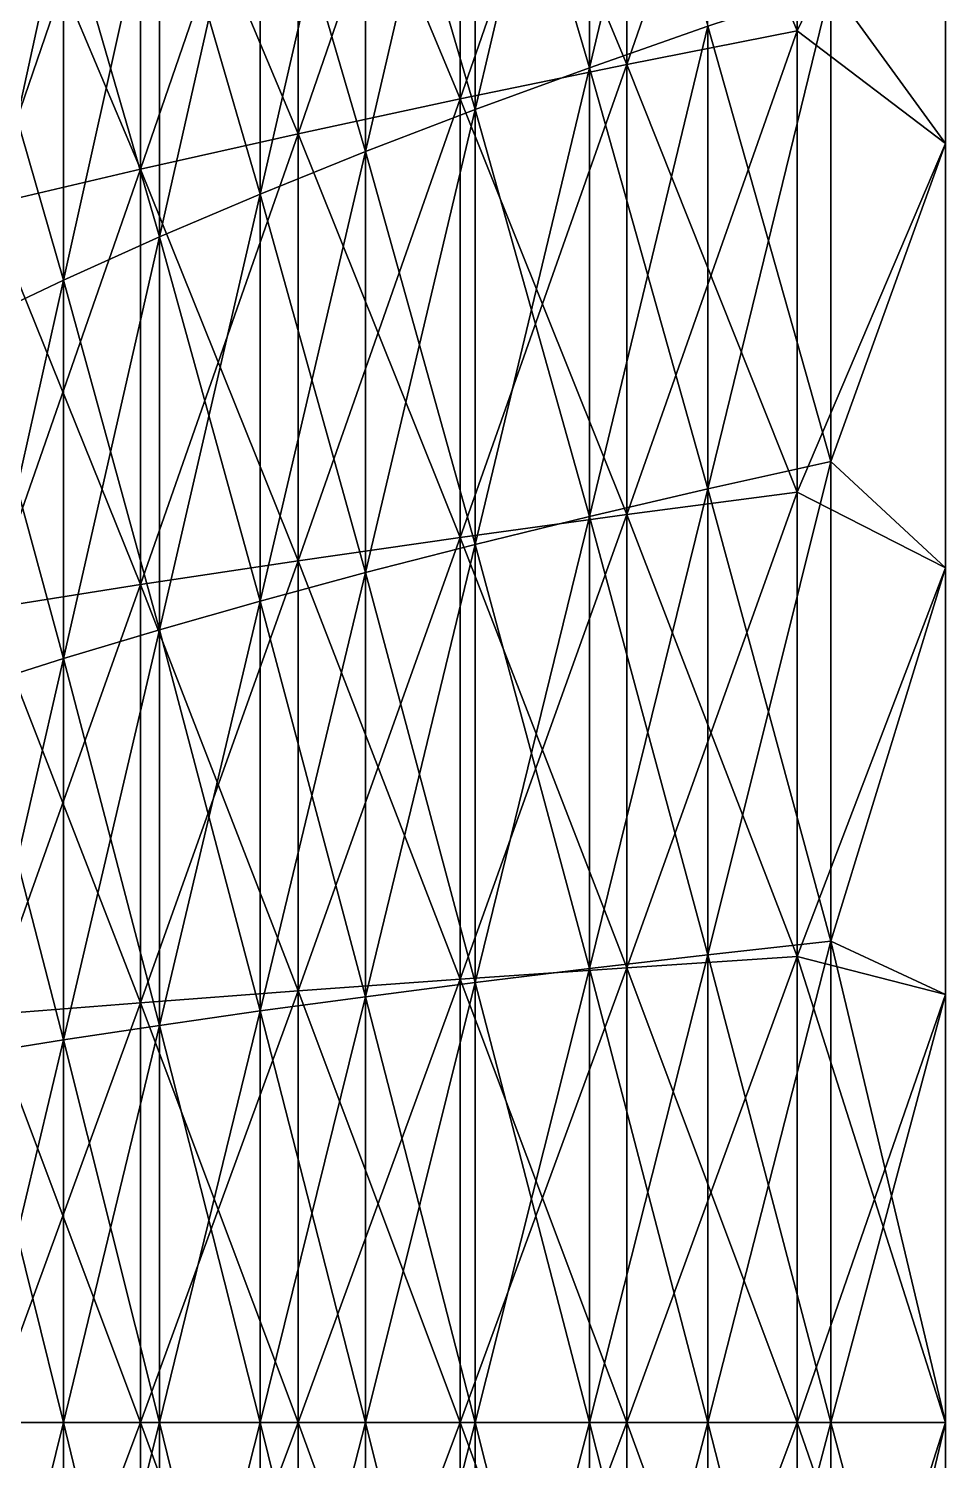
# Model space of a CAD drawing. Header units: inches. Extents: x 0 to 100, y -254 to 254.
# Drawn here: x 71.56 to 100, y -1.18 to 43.23 of the extents above; entities that cross this region are included whole.
import ezdxf

# ---------------------------------------------------------------- set-up
doc = ezdxf.new("R2010")
doc.units = ezdxf.units.IN
doc.header["$LTSCALE"] = 125.488919
doc.header["$MEASUREMENT"] = 0
for name, color, linetype in [('1', 7, 'CONTINUOUS'), ('2', 7, 'CONTINUOUS'), ('3', 7, 'CONTINUOUS'), ('4', 7, 'CONTINUOUS')]:
    doc.layers.add(name, color=color, linetype=linetype)

msp = doc.modelspace()

# ---------------------------------------------------------------- linework, layer by layer
at = {"layer": '1', "linetype": 'CONTINUOUS'}
for points in [[(95.406, 43.156, -244.749), (90.112, 55.928, -235.979), (95.406, 57.314, -241.826), (95.406, 43.156, -244.749)], [(100, 52.712, -247.993), (95.406, 43.156, -244.749), (95.406, 57.314, -241.826), (100, 52.712, -247.993)], [(90.112, 42.113, -238.832), (84.949, 54.517, -230.023), (90.112, 55.928, -235.979), (90.112, 42.113, -238.832)], [(90.112, 42.113, -238.832), (90.112, 55.928, -235.979), (95.406, 43.156, -244.749), (90.112, 42.113, -238.832)], [(84.949, 41.05, -232.804), (79.919, 53.08, -223.961), (84.949, 54.517, -230.023), (84.949, 41.05, -232.804)], [(84.949, 41.05, -232.804), (84.949, 54.517, -230.023), (90.112, 42.113, -238.832), (84.949, 41.05, -232.804)], [(79.919, 39.968, -226.668), (75.024, 51.618, -217.794), (79.919, 53.08, -223.961), (79.919, 39.968, -226.668)], [(79.919, 39.968, -226.668), (79.919, 53.08, -223.961), (84.949, 41.05, -232.804), (79.919, 39.968, -226.668)], [(100, 52.712, -247.993), (100, 39.661, -250.412), (95.406, 43.156, -244.749), (100, 52.712, -247.993)], [(75.024, 38.867, -220.426), (70.267, 50.132, -211.525), (75.024, 51.618, -217.794), (75.024, 38.867, -220.426)], [(75.024, 38.867, -220.426), (75.024, 51.618, -217.794), (79.919, 39.968, -226.668), (75.024, 38.867, -220.426)], [(70.267, 37.749, -214.082), (70.267, 50.132, -211.525), (75.024, 38.867, -220.426), (70.267, 37.749, -214.082)], [(95.406, 28.852, -246.844), (90.112, 42.113, -238.832), (95.406, 43.156, -244.749), (95.406, 28.852, -246.844)], [(100, 39.661, -250.412), (95.406, 28.852, -246.844), (95.406, 43.156, -244.749), (100, 39.661, -250.412)], [(90.112, 28.154, -240.877), (84.949, 41.05, -232.804), (90.112, 42.113, -238.832), (90.112, 28.154, -240.877)], [(90.112, 28.154, -240.877), (90.112, 42.113, -238.832), (95.406, 28.852, -246.844), (90.112, 28.154, -240.877)], [(84.949, 27.444, -234.797), (79.919, 39.968, -226.668), (84.949, 41.05, -232.804), (84.949, 27.444, -234.797)], [(84.949, 27.444, -234.797), (84.949, 41.05, -232.804), (90.112, 28.154, -240.877), (84.949, 27.444, -234.797)], [(79.919, 26.72, -228.608), (75.024, 38.867, -220.426), (79.919, 39.968, -226.668), (79.919, 26.72, -228.608)], [(79.919, 26.72, -228.608), (79.919, 39.968, -226.668), (84.949, 27.444, -234.797), (79.919, 26.72, -228.608)], [(100, 39.661, -250.412), (100, 26.501, -252.144), (95.406, 28.852, -246.844), (100, 39.661, -250.412)], [(75.024, 25.985, -222.313), (70.267, 37.749, -214.082), (75.024, 38.867, -220.426), (75.024, 25.985, -222.313)], [(75.024, 25.985, -222.313), (75.024, 38.867, -220.426), (79.919, 26.72, -228.608), (75.024, 25.985, -222.313)], [(70.267, 25.237, -215.915), (70.267, 37.749, -214.082), (75.024, 25.985, -222.313), (70.267, 25.237, -215.915)], [(95.406, 14.45, -248.104), (90.112, 28.154, -240.877), (95.406, 28.852, -246.844), (95.406, 14.45, -248.104)], [(100, 26.501, -252.144), (95.406, 14.45, -248.104), (95.406, 28.852, -246.844), (100, 26.501, -252.144)], [(90.112, 14.101, -242.106), (84.949, 27.444, -234.797), (90.112, 28.154, -240.877), (90.112, 14.101, -242.106)], [(90.112, 14.101, -242.106), (90.112, 28.154, -240.877), (95.406, 14.45, -248.104), (90.112, 14.101, -242.106)], [(84.949, 13.745, -235.996), (79.919, 26.72, -228.608), (84.949, 27.444, -234.797), (84.949, 13.745, -235.996)], [(84.949, 13.745, -235.996), (84.949, 27.444, -234.797), (90.112, 14.101, -242.106), (84.949, 13.745, -235.996)], [(79.919, 13.383, -229.775), (75.024, 25.985, -222.313), (79.919, 26.72, -228.608), (79.919, 13.383, -229.775)], [(79.919, 13.383, -229.775), (79.919, 26.72, -228.608), (84.949, 13.745, -235.996), (79.919, 13.383, -229.775)], [(100, 26.501, -252.144), (100, 13.269, -253.186), (95.406, 14.45, -248.104), (100, 26.501, -252.144)], [(75.024, 13.014, -223.448), (70.267, 25.237, -215.915), (75.024, 25.985, -222.313), (75.024, 13.014, -223.448)], [(75.024, 13.014, -223.448), (75.024, 25.985, -222.313), (79.919, 13.383, -229.775), (75.024, 13.014, -223.448)], [(70.267, 12.64, -217.017), (70.267, 25.237, -215.915), (75.024, 13.014, -223.448), (70.267, 12.64, -217.017)], [(95.406, 0, -248.525), (90.112, 14.101, -242.106), (95.406, 14.45, -248.104), (95.406, 0, -248.525)], [(100, 13.269, -253.186), (100, 0, -253.533), (95.406, 14.45, -248.104), (100, 13.269, -253.186)], [(100, 0, -253.533), (95.406, 0, -248.525), (95.406, 14.45, -248.104), (100, 0, -253.533)], [(90.112, 0, -242.516), (84.949, 13.745, -235.996), (90.112, 14.101, -242.106), (90.112, 0, -242.516)], [(90.112, 0, -242.516), (90.112, 14.101, -242.106), (95.406, 0, -248.525), (90.112, 0, -242.516)], [(79.919, 0, -230.165), (75.024, 13.014, -223.448), (79.919, 13.383, -229.775), (79.919, 0, -230.165)], [(84.949, 0, -236.396), (79.919, 13.383, -229.775), (84.949, 13.745, -235.996), (84.949, 0, -236.396)], [(79.919, 0, -230.165), (79.919, 13.383, -229.775), (84.949, 0, -236.396), (79.919, 0, -230.165)], [(84.949, 0, -236.396), (84.949, 13.745, -235.996), (90.112, 0, -242.516), (84.949, 0, -236.396)], [(75.024, 0, -223.827), (70.267, 12.64, -217.017), (75.024, 13.014, -223.448), (75.024, 0, -223.827)], [(75.024, 0, -223.827), (75.024, 13.014, -223.448), (79.919, 0, -230.165), (75.024, 0, -223.827)], [(70.267, 0, -217.385), (70.267, 12.64, -217.017), (75.024, 0, -223.827), (70.267, 0, -217.385)], [(70.267, -12.64, -217.017), (70.267, 0, -217.385), (75.024, -13.014, -223.448), (70.267, -12.64, -217.017)], [(75.024, -13.014, -223.448), (70.267, 0, -217.385), (75.024, 0, -223.827), (75.024, -13.014, -223.448)], [(75.024, -13.014, -223.448), (75.024, 0, -223.827), (79.919, -13.383, -229.775), (75.024, -13.014, -223.448)], [(79.919, -13.383, -229.775), (75.024, 0, -223.827), (79.919, 0, -230.165), (79.919, -13.383, -229.775)], [(79.919, -13.383, -229.775), (79.919, 0, -230.165), (84.949, -13.745, -235.996), (79.919, -13.383, -229.775)], [(84.949, -13.745, -235.996), (79.919, 0, -230.165), (84.949, 0, -236.396), (84.949, -13.745, -235.996)], [(84.949, -13.745, -235.996), (84.949, 0, -236.396), (90.112, -14.101, -242.106), (84.949, -13.745, -235.996)], [(90.112, -14.101, -242.106), (84.949, 0, -236.396), (90.112, 0, -242.516), (90.112, -14.101, -242.106)], [(90.112, -14.101, -242.106), (90.112, 0, -242.516), (95.406, -14.45, -248.104), (90.112, -14.101, -242.106)], [(95.406, -14.45, -248.104), (90.112, 0, -242.516), (95.406, 0, -248.525), (95.406, -14.45, -248.104)], [(100, 0, -253.533), (100, -13.269, -253.186), (95.406, 0, -248.525), (100, 0, -253.533)], [(100, -13.269, -253.186), (95.406, -14.45, -248.104), (95.406, 0, -248.525), (100, -13.269, -253.186)]]:
    msp.add_3dface(points, dxfattribs=at)
at = {"layer": '2', "linetype": 'CONTINUOUS'}
for points in [[(92.633, 43.3, -236.278), (92.633, 57.487, -233.233), (88.954, 42.017, -229.282), (92.633, 43.3, -236.278)], [(88.954, 42.017, -229.282), (92.633, 57.487, -233.233), (88.954, 55.785, -226.327), (88.954, 42.017, -229.282)], [(88.954, 42.017, -229.282), (88.954, 55.785, -226.327), (85.412, 40.723, -222.218), (88.954, 42.017, -229.282)], [(85.412, 40.723, -222.218), (88.954, 55.785, -226.327), (85.412, 54.066, -219.353), (85.412, 40.723, -222.218)], [(85.412, 40.723, -222.218), (85.412, 54.066, -219.353), (82.008, 39.416, -215.088), (85.412, 40.723, -222.218)], [(82.008, 39.416, -215.088), (85.412, 54.066, -219.353), (82.008, 52.331, -212.316), (82.008, 39.416, -215.088)], [(100, 52.712, -247.993), (96.448, 44.569, -243.204), (100, 39.661, -250.412), (100, 52.712, -247.993)], [(82.008, 39.416, -215.088), (82.008, 52.331, -212.316), (78.744, 38.098, -207.895), (82.008, 39.416, -215.088)], [(78.744, 38.098, -207.895), (82.008, 52.331, -212.316), (78.744, 50.581, -205.216), (78.744, 38.098, -207.895)], [(78.744, 38.098, -207.895), (78.744, 50.581, -205.216), (75.621, 36.769, -200.642), (78.744, 38.098, -207.895)], [(75.621, 36.769, -200.642), (78.744, 50.581, -205.216), (75.621, 48.816, -198.056), (75.621, 36.769, -200.642)], [(75.621, 36.769, -200.642), (75.621, 48.816, -198.056), (72.64, 35.429, -193.332), (75.621, 36.769, -200.642)], [(72.64, 35.429, -193.332), (75.621, 48.816, -198.056), (72.64, 47.038, -190.84), (72.64, 35.429, -193.332)], [(72.64, 35.429, -193.332), (72.64, 47.038, -190.84), (69.802, 34.08, -185.966), (72.64, 35.429, -193.332)], [(69.802, 34.08, -185.966), (72.64, 47.038, -190.84), (69.802, 45.246, -183.569), (69.802, 34.08, -185.966)], [(96.448, 29.803, -245.451), (96.448, 44.569, -243.204), (92.633, 28.954, -238.461), (96.448, 29.803, -245.451)], [(92.633, 28.954, -238.461), (96.448, 44.569, -243.204), (92.633, 43.3, -236.278), (92.633, 28.954, -238.461)], [(96.448, 44.569, -243.204), (96.448, 29.803, -245.451), (100, 39.661, -250.412), (96.448, 44.569, -243.204)], [(92.633, 28.954, -238.461), (92.633, 43.3, -236.278), (88.954, 28.097, -231.401), (92.633, 28.954, -238.461)], [(88.954, 28.097, -231.401), (92.633, 43.3, -236.278), (88.954, 42.017, -229.282), (88.954, 28.097, -231.401)], [(88.954, 28.097, -231.401), (88.954, 42.017, -229.282), (85.412, 27.231, -224.271), (88.954, 28.097, -231.401)], [(85.412, 27.231, -224.271), (88.954, 42.017, -229.282), (85.412, 40.723, -222.218), (85.412, 27.231, -224.271)], [(85.412, 27.231, -224.271), (85.412, 40.723, -222.218), (82.008, 26.358, -217.075), (85.412, 27.231, -224.271)], [(82.008, 26.358, -217.075), (85.412, 40.723, -222.218), (82.008, 39.416, -215.088), (82.008, 26.358, -217.075)], [(100, 39.661, -250.412), (96.448, 29.803, -245.451), (100, 26.501, -252.144), (100, 39.661, -250.412)], [(82.008, 26.358, -217.075), (82.008, 39.416, -215.088), (78.744, 25.476, -209.816), (82.008, 26.358, -217.075)], [(78.744, 25.476, -209.816), (82.008, 39.416, -215.088), (78.744, 38.098, -207.895), (78.744, 25.476, -209.816)], [(78.744, 25.476, -209.816), (78.744, 38.098, -207.895), (75.621, 24.587, -202.496), (78.744, 25.476, -209.816)], [(75.621, 24.587, -202.496), (78.744, 38.098, -207.895), (75.621, 36.769, -200.642), (75.621, 24.587, -202.496)], [(75.621, 24.587, -202.496), (75.621, 36.769, -200.642), (72.64, 23.692, -195.118), (75.621, 24.587, -202.496)], [(72.64, 23.692, -195.118), (75.621, 36.769, -200.642), (72.64, 35.429, -193.332), (72.64, 23.692, -195.118)], [(72.64, 23.692, -195.118), (72.64, 35.429, -193.332), (69.802, 22.789, -187.685), (72.64, 23.692, -195.118)], [(69.802, 22.789, -187.685), (72.64, 35.429, -193.332), (69.802, 34.08, -185.966), (69.802, 22.789, -187.685)], [(96.448, 14.929, -246.803), (96.448, 29.803, -245.451), (92.633, 14.504, -239.775), (96.448, 14.929, -246.803)], [(92.633, 14.504, -239.775), (96.448, 29.803, -245.451), (92.633, 28.954, -238.461), (92.633, 14.504, -239.775)], [(96.448, 29.803, -245.451), (96.448, 14.929, -246.803), (100, 26.501, -252.144), (96.448, 29.803, -245.451)], [(92.633, 14.504, -239.775), (92.633, 28.954, -238.461), (88.954, 14.074, -232.675), (92.633, 14.504, -239.775)], [(88.954, 14.074, -232.675), (92.633, 28.954, -238.461), (88.954, 28.097, -231.401), (88.954, 14.074, -232.675)], [(88.954, 14.074, -232.675), (88.954, 28.097, -231.401), (85.412, 13.641, -225.506), (88.954, 14.074, -232.675)], [(85.412, 13.641, -225.506), (88.954, 28.097, -231.401), (85.412, 27.231, -224.271), (85.412, 13.641, -225.506)], [(85.412, 13.641, -225.506), (85.412, 27.231, -224.271), (82.008, 13.203, -218.271), (85.412, 13.641, -225.506)], [(82.008, 13.203, -218.271), (85.412, 27.231, -224.271), (82.008, 26.358, -217.075), (82.008, 13.203, -218.271)], [(82.008, 13.203, -218.271), (82.008, 26.358, -217.075), (78.744, 12.761, -210.972), (82.008, 13.203, -218.271)], [(78.744, 12.761, -210.972), (82.008, 26.358, -217.075), (78.744, 25.476, -209.816), (78.744, 12.761, -210.972)], [(100, 26.501, -252.144), (96.448, 14.929, -246.803), (100, 13.269, -253.186), (100, 26.501, -252.144)], [(78.744, 12.761, -210.972), (78.744, 25.476, -209.816), (75.621, 12.316, -203.611), (78.744, 12.761, -210.972)], [(75.621, 12.316, -203.611), (78.744, 25.476, -209.816), (75.621, 24.587, -202.496), (75.621, 12.316, -203.611)], [(75.621, 12.316, -203.611), (75.621, 24.587, -202.496), (72.64, 11.867, -196.193), (75.621, 12.316, -203.611)], [(72.64, 11.867, -196.193), (75.621, 24.587, -202.496), (72.64, 23.692, -195.118), (72.64, 11.867, -196.193)], [(72.64, 11.867, -196.193), (72.64, 23.692, -195.118), (69.802, 11.415, -188.718), (72.64, 11.867, -196.193)], [(69.802, 11.415, -188.718), (72.64, 23.692, -195.118), (69.802, 22.789, -187.685), (69.802, 11.415, -188.718)], [(96.448, 0, -247.254), (96.448, 14.929, -246.803), (92.633, 0, -240.213), (96.448, 0, -247.254)], [(92.633, 0, -240.213), (96.448, 14.929, -246.803), (92.633, 14.504, -239.775), (92.633, 0, -240.213)], [(96.448, 14.929, -246.803), (96.448, 0, -247.254), (100, 13.269, -253.186), (96.448, 14.929, -246.803)], [(92.633, 0, -240.213), (92.633, 14.504, -239.775), (88.954, 0, -233.1), (92.633, 0, -240.213)], [(88.954, 0, -233.1), (92.633, 14.504, -239.775), (88.954, 14.074, -232.675), (88.954, 0, -233.1)], [(88.954, 0, -233.1), (88.954, 14.074, -232.675), (85.412, 0, -225.918), (88.954, 0, -233.1)], [(85.412, 0, -225.918), (88.954, 14.074, -232.675), (85.412, 13.641, -225.506), (85.412, 0, -225.918)], [(85.412, 0, -225.918), (85.412, 13.641, -225.506), (82.008, 0, -218.67), (85.412, 0, -225.918)], [(82.008, 0, -218.67), (85.412, 13.641, -225.506), (82.008, 13.203, -218.271), (82.008, 0, -218.67)], [(82.008, 0, -218.67), (82.008, 13.203, -218.271), (78.744, 0, -211.357), (82.008, 0, -218.67)], [(78.744, 0, -211.357), (82.008, 13.203, -218.271), (78.744, 12.761, -210.972), (78.744, 0, -211.357)], [(100, 13.269, -253.186), (96.448, 0, -247.254), (100, 0, -253.533), (100, 13.269, -253.186)], [(78.744, 0, -211.357), (78.744, 12.761, -210.972), (75.621, 0, -203.983), (78.744, 0, -211.357)], [(75.621, 0, -203.983), (78.744, 12.761, -210.972), (75.621, 12.316, -203.611), (75.621, 0, -203.983)], [(75.621, 0, -203.983), (75.621, 12.316, -203.611), (72.64, 0, -196.551), (75.621, 0, -203.983)], [(72.64, 0, -196.551), (75.621, 12.316, -203.611), (72.64, 11.867, -196.193), (72.64, 0, -196.551)], [(72.64, 0, -196.551), (72.64, 11.867, -196.193), (69.802, 0, -189.063), (72.64, 0, -196.551)], [(69.802, 0, -189.063), (72.64, 11.867, -196.193), (69.802, 11.415, -188.718), (69.802, 0, -189.063)], [(72.64, -11.867, -196.193), (72.64, 0, -196.551), (69.802, -11.415, -188.718), (72.64, -11.867, -196.193)], [(69.802, -11.415, -188.718), (72.64, 0, -196.551), (69.802, 0, -189.063), (69.802, -11.415, -188.718)], [(75.621, -12.316, -203.611), (75.621, 0, -203.983), (72.64, -11.867, -196.193), (75.621, -12.316, -203.611)], [(72.64, -11.867, -196.193), (75.621, 0, -203.983), (72.64, 0, -196.551), (72.64, -11.867, -196.193)], [(78.744, -12.761, -210.972), (78.744, 0, -211.357), (75.621, -12.316, -203.611), (78.744, -12.761, -210.972)], [(75.621, -12.316, -203.611), (78.744, 0, -211.357), (75.621, 0, -203.983), (75.621, -12.316, -203.611)], [(82.008, -13.203, -218.271), (82.008, 0, -218.67), (78.744, -12.761, -210.972), (82.008, -13.203, -218.271)], [(78.744, -12.761, -210.972), (82.008, 0, -218.67), (78.744, 0, -211.357), (78.744, -12.761, -210.972)], [(85.412, -13.641, -225.506), (85.412, 0, -225.918), (82.008, -13.203, -218.271), (85.412, -13.641, -225.506)], [(82.008, -13.203, -218.271), (85.412, 0, -225.918), (82.008, 0, -218.67), (82.008, -13.203, -218.271)], [(88.954, -14.074, -232.675), (88.954, 0, -233.1), (85.412, -13.641, -225.506), (88.954, -14.074, -232.675)], [(85.412, -13.641, -225.506), (88.954, 0, -233.1), (85.412, 0, -225.918), (85.412, -13.641, -225.506)], [(92.633, -14.504, -239.775), (92.633, 0, -240.213), (88.954, -14.074, -232.675), (92.633, -14.504, -239.775)], [(88.954, -14.074, -232.675), (92.633, 0, -240.213), (88.954, 0, -233.1), (88.954, -14.074, -232.675)], [(96.448, -14.929, -246.803), (96.448, 0, -247.254), (92.633, -14.504, -239.775), (96.448, -14.929, -246.803)], [(92.633, -14.504, -239.775), (96.448, 0, -247.254), (92.633, 0, -240.213), (92.633, -14.504, -239.775)], [(96.448, 0, -247.254), (96.448, -14.929, -246.803), (100, 0, -253.533), (96.448, 0, -247.254)], [(100, 0, -253.533), (96.448, -14.929, -246.803), (100, -13.269, -253.186), (100, 0, -253.533)]]:
    msp.add_3dface(points, dxfattribs=at)
at = {"layer": '3', "linetype": 'CONTINUOUS'}
for points in [[(90.112, 55.928, 235.979), (90.112, 42.113, 238.832), (95.406, 57.314, 241.826), (90.112, 55.928, 235.979)], [(95.406, 57.314, 241.826), (90.112, 42.113, 238.832), (95.406, 43.156, 244.749), (95.406, 57.314, 241.826)], [(100, 52.712, 247.993), (95.406, 57.314, 241.826), (95.406, 43.156, 244.749), (100, 52.712, 247.993)], [(84.949, 54.517, 230.023), (84.949, 41.05, 232.804), (90.112, 55.928, 235.979), (84.949, 54.517, 230.023)], [(90.112, 55.928, 235.979), (84.949, 41.05, 232.804), (90.112, 42.113, 238.832), (90.112, 55.928, 235.979)], [(79.919, 53.08, 223.961), (79.919, 39.968, 226.668), (84.949, 54.517, 230.023), (79.919, 53.08, 223.961)], [(84.949, 54.517, 230.023), (79.919, 39.968, 226.668), (84.949, 41.05, 232.804), (84.949, 54.517, 230.023)], [(75.024, 51.618, 217.794), (75.024, 38.867, 220.426), (79.919, 53.08, 223.961), (75.024, 51.618, 217.794)], [(79.919, 53.08, 223.961), (75.024, 38.867, 220.426), (79.919, 39.968, 226.668), (79.919, 53.08, 223.961)], [(100, 39.661, 250.412), (100, 52.712, 247.993), (95.406, 43.156, 244.749), (100, 39.661, 250.412)], [(70.267, 50.132, 211.525), (70.267, 37.749, 214.082), (75.024, 51.618, 217.794), (70.267, 50.132, 211.525)], [(75.024, 51.618, 217.794), (70.267, 37.749, 214.082), (75.024, 38.867, 220.426), (75.024, 51.618, 217.794)], [(90.112, 42.113, 238.832), (90.112, 28.154, 240.877), (95.406, 43.156, 244.749), (90.112, 42.113, 238.832)], [(95.406, 43.156, 244.749), (90.112, 28.154, 240.877), (95.406, 28.852, 246.844), (95.406, 43.156, 244.749)], [(100, 39.661, 250.412), (95.406, 43.156, 244.749), (95.406, 28.852, 246.844), (100, 39.661, 250.412)], [(84.949, 41.05, 232.804), (84.949, 27.444, 234.797), (90.112, 42.113, 238.832), (84.949, 41.05, 232.804)], [(90.112, 42.113, 238.832), (84.949, 27.444, 234.797), (90.112, 28.154, 240.877), (90.112, 42.113, 238.832)], [(79.919, 39.968, 226.668), (79.919, 26.72, 228.608), (84.949, 41.05, 232.804), (79.919, 39.968, 226.668)], [(84.949, 41.05, 232.804), (79.919, 26.72, 228.608), (84.949, 27.444, 234.797), (84.949, 41.05, 232.804)], [(75.024, 38.867, 220.426), (75.024, 25.985, 222.313), (79.919, 39.968, 226.668), (75.024, 38.867, 220.426)], [(79.919, 39.968, 226.668), (75.024, 25.985, 222.313), (79.919, 26.72, 228.608), (79.919, 39.968, 226.668)], [(100, 26.501, 252.144), (100, 39.661, 250.412), (95.406, 28.852, 246.844), (100, 26.501, 252.144)], [(70.267, 37.749, 214.082), (70.267, 25.237, 215.915), (75.024, 38.867, 220.426), (70.267, 37.749, 214.082)], [(75.024, 38.867, 220.426), (70.267, 25.237, 215.915), (75.024, 25.985, 222.313), (75.024, 38.867, 220.426)], [(90.112, 28.154, 240.877), (90.112, 14.101, 242.106), (95.406, 28.852, 246.844), (90.112, 28.154, 240.877)], [(95.406, 28.852, 246.844), (90.112, 14.101, 242.106), (95.406, 14.45, 248.104), (95.406, 28.852, 246.844)], [(100, 26.501, 252.144), (95.406, 28.852, 246.844), (95.406, 14.45, 248.104), (100, 26.501, 252.144)], [(84.949, 27.444, 234.797), (84.949, 13.745, 235.996), (90.112, 28.154, 240.877), (84.949, 27.444, 234.797)], [(90.112, 28.154, 240.877), (84.949, 13.745, 235.996), (90.112, 14.101, 242.106), (90.112, 28.154, 240.877)], [(79.919, 26.72, 228.608), (79.919, 13.383, 229.775), (84.949, 27.444, 234.797), (79.919, 26.72, 228.608)], [(84.949, 27.444, 234.797), (79.919, 13.383, 229.775), (84.949, 13.745, 235.996), (84.949, 27.444, 234.797)], [(75.024, 25.985, 222.313), (75.024, 13.014, 223.448), (79.919, 26.72, 228.608), (75.024, 25.985, 222.313)], [(79.919, 26.72, 228.608), (75.024, 13.014, 223.448), (79.919, 13.383, 229.775), (79.919, 26.72, 228.608)], [(100, 13.269, 253.186), (100, 26.501, 252.144), (95.406, 14.45, 248.104), (100, 13.269, 253.186)], [(70.267, 25.237, 215.915), (70.267, 12.64, 217.017), (75.024, 25.985, 222.313), (70.267, 25.237, 215.915)], [(75.024, 25.985, 222.313), (70.267, 12.64, 217.017), (75.024, 13.014, 223.448), (75.024, 25.985, 222.313)], [(90.112, 14.101, 242.106), (90.112, 0, 242.516), (95.406, 14.45, 248.104), (90.112, 14.101, 242.106)], [(95.406, 14.45, 248.104), (90.112, 0, 242.516), (95.406, 0, 248.525), (95.406, 14.45, 248.104)], [(100, 13.269, 253.186), (95.406, 14.45, 248.104), (95.406, 0, 248.525), (100, 13.269, 253.186)], [(84.949, 13.745, 235.996), (84.949, 0, 236.396), (90.112, 14.101, 242.106), (84.949, 13.745, 235.996)], [(90.112, 14.101, 242.106), (84.949, 0, 236.396), (90.112, 0, 242.516), (90.112, 14.101, 242.106)], [(75.024, 13.014, 223.448), (75.024, 0, 223.827), (79.919, 13.383, 229.775), (75.024, 13.014, 223.448)], [(79.919, 13.383, 229.775), (75.024, 0, 223.827), (79.919, 0, 230.165), (79.919, 13.383, 229.775)], [(79.919, 13.383, 229.775), (79.919, 0, 230.165), (84.949, 13.745, 235.996), (79.919, 13.383, 229.775)], [(84.949, 13.745, 235.996), (79.919, 0, 230.165), (84.949, 0, 236.396), (84.949, 13.745, 235.996)], [(70.267, 12.64, 217.017), (70.267, 0, 217.385), (75.024, 13.014, 223.448), (70.267, 12.64, 217.017)], [(75.024, 13.014, 223.448), (70.267, 0, 217.385), (75.024, 0, 223.827), (75.024, 13.014, 223.448)], [(100, 0, 253.533), (100, 13.269, 253.186), (95.406, 0, 248.525), (100, 0, 253.533)], [(70.267, 0, 217.385), (70.267, -12.64, 217.017), (75.024, 0, 223.827), (70.267, 0, 217.385)], [(75.024, 0, 223.827), (70.267, -12.64, 217.017), (75.024, -13.014, 223.448), (75.024, 0, 223.827)], [(75.024, 0, 223.827), (75.024, -13.014, 223.448), (79.919, 0, 230.165), (75.024, 0, 223.827)], [(79.919, 0, 230.165), (75.024, -13.014, 223.448), (79.919, -13.383, 229.775), (79.919, 0, 230.165)], [(79.919, 0, 230.165), (79.919, -13.383, 229.775), (84.949, 0, 236.396), (79.919, 0, 230.165)], [(84.949, 0, 236.396), (79.919, -13.383, 229.775), (84.949, -13.745, 235.996), (84.949, 0, 236.396)], [(84.949, 0, 236.396), (84.949, -13.745, 235.996), (90.112, 0, 242.516), (84.949, 0, 236.396)], [(90.112, 0, 242.516), (84.949, -13.745, 235.996), (90.112, -14.101, 242.106), (90.112, 0, 242.516)], [(90.112, 0, 242.516), (90.112, -14.101, 242.106), (95.406, 0, 248.525), (90.112, 0, 242.516)], [(95.406, 0, 248.525), (90.112, -14.101, 242.106), (95.406, -14.45, 248.104), (95.406, 0, 248.525)], [(100, -13.269, 253.186), (100, 0, 253.533), (95.406, -14.45, 248.104), (100, -13.269, 253.186)], [(100, 0, 253.533), (95.406, 0, 248.525), (95.406, -14.45, 248.104), (100, 0, 253.533)]]:
    msp.add_3dface(points, dxfattribs=at)
at = {"layer": '4', "linetype": 'CONTINUOUS'}
for points in [[(88.954, 55.785, 226.327), (88.954, 42.017, 229.282), (85.412, 54.066, 219.353), (88.954, 55.785, 226.327)], [(88.954, 55.785, 226.327), (92.633, 43.3, 236.278), (88.954, 42.017, 229.282), (88.954, 55.785, 226.327)], [(85.412, 54.066, 219.353), (85.412, 40.723, 222.218), (82.008, 52.331, 212.316), (85.412, 54.066, 219.353)], [(85.412, 54.066, 219.353), (88.954, 42.017, 229.282), (85.412, 40.723, 222.218), (85.412, 54.066, 219.353)], [(100, 52.712, 247.993), (100, 39.661, 250.412), (96.448, 44.569, 243.204), (100, 52.712, 247.993)], [(82.008, 52.331, 212.316), (82.008, 39.416, 215.088), (78.744, 50.581, 205.216), (82.008, 52.331, 212.316)], [(82.008, 52.331, 212.316), (85.412, 40.723, 222.218), (82.008, 39.416, 215.088), (82.008, 52.331, 212.316)], [(78.744, 50.581, 205.216), (78.744, 38.098, 207.895), (75.621, 48.816, 198.056), (78.744, 50.581, 205.216)], [(78.744, 50.581, 205.216), (82.008, 39.416, 215.088), (78.744, 38.098, 207.895), (78.744, 50.581, 205.216)], [(75.621, 48.816, 198.056), (75.621, 36.769, 200.642), (72.64, 47.038, 190.84), (75.621, 48.816, 198.056)], [(75.621, 48.816, 198.056), (78.744, 38.098, 207.895), (75.621, 36.769, 200.642), (75.621, 48.816, 198.056)], [(72.64, 47.038, 190.84), (72.64, 35.429, 193.332), (69.802, 45.246, 183.569), (72.64, 47.038, 190.84)], [(72.64, 47.038, 190.84), (75.621, 36.769, 200.642), (72.64, 35.429, 193.332), (72.64, 47.038, 190.84)], [(69.802, 45.246, 183.569), (72.64, 35.429, 193.332), (69.802, 34.08, 185.966), (69.802, 45.246, 183.569)], [(96.448, 44.569, 243.204), (96.448, 29.803, 245.451), (92.633, 43.3, 236.278), (96.448, 44.569, 243.204)], [(96.448, 44.569, 243.204), (100, 39.661, 250.412), (96.448, 29.803, 245.451), (96.448, 44.569, 243.204)], [(92.633, 43.3, 236.278), (92.633, 28.954, 238.461), (88.954, 42.017, 229.282), (92.633, 43.3, 236.278)], [(92.633, 43.3, 236.278), (96.448, 29.803, 245.451), (92.633, 28.954, 238.461), (92.633, 43.3, 236.278)], [(88.954, 42.017, 229.282), (88.954, 28.097, 231.401), (85.412, 40.723, 222.218), (88.954, 42.017, 229.282)], [(88.954, 42.017, 229.282), (92.633, 28.954, 238.461), (88.954, 28.097, 231.401), (88.954, 42.017, 229.282)], [(85.412, 40.723, 222.218), (85.412, 27.231, 224.271), (82.008, 39.416, 215.088), (85.412, 40.723, 222.218)], [(85.412, 40.723, 222.218), (88.954, 28.097, 231.401), (85.412, 27.231, 224.271), (85.412, 40.723, 222.218)], [(100, 39.661, 250.412), (100, 26.501, 252.144), (96.448, 29.803, 245.451), (100, 39.661, 250.412)], [(82.008, 39.416, 215.088), (82.008, 26.358, 217.075), (78.744, 38.098, 207.895), (82.008, 39.416, 215.088)], [(82.008, 39.416, 215.088), (85.412, 27.231, 224.271), (82.008, 26.358, 217.075), (82.008, 39.416, 215.088)], [(78.744, 38.098, 207.895), (78.744, 25.476, 209.816), (75.621, 36.769, 200.642), (78.744, 38.098, 207.895)], [(78.744, 38.098, 207.895), (82.008, 26.358, 217.075), (78.744, 25.476, 209.816), (78.744, 38.098, 207.895)], [(75.621, 36.769, 200.642), (75.621, 24.587, 202.496), (72.64, 35.429, 193.332), (75.621, 36.769, 200.642)], [(75.621, 36.769, 200.642), (78.744, 25.476, 209.816), (75.621, 24.587, 202.496), (75.621, 36.769, 200.642)], [(72.64, 35.429, 193.332), (72.64, 23.692, 195.118), (69.802, 34.08, 185.966), (72.64, 35.429, 193.332)], [(72.64, 35.429, 193.332), (75.621, 24.587, 202.496), (72.64, 23.692, 195.118), (72.64, 35.429, 193.332)], [(69.802, 34.08, 185.966), (72.64, 23.692, 195.118), (69.802, 22.789, 187.685), (69.802, 34.08, 185.966)], [(96.448, 29.803, 245.451), (96.448, 14.929, 246.803), (92.633, 28.954, 238.461), (96.448, 29.803, 245.451)], [(96.448, 29.803, 245.451), (100, 26.501, 252.144), (96.448, 14.929, 246.803), (96.448, 29.803, 245.451)], [(92.633, 28.954, 238.461), (92.633, 14.504, 239.775), (88.954, 28.097, 231.401), (92.633, 28.954, 238.461)], [(92.633, 28.954, 238.461), (96.448, 14.929, 246.803), (92.633, 14.504, 239.775), (92.633, 28.954, 238.461)], [(88.954, 28.097, 231.401), (88.954, 14.074, 232.675), (85.412, 27.231, 224.271), (88.954, 28.097, 231.401)], [(88.954, 28.097, 231.401), (92.633, 14.504, 239.775), (88.954, 14.074, 232.675), (88.954, 28.097, 231.401)], [(85.412, 27.231, 224.271), (85.412, 13.641, 225.506), (82.008, 26.358, 217.075), (85.412, 27.231, 224.271)], [(85.412, 27.231, 224.271), (88.954, 14.074, 232.675), (85.412, 13.641, 225.506), (85.412, 27.231, 224.271)], [(82.008, 26.358, 217.075), (82.008, 13.203, 218.271), (78.744, 25.476, 209.816), (82.008, 26.358, 217.075)], [(82.008, 26.358, 217.075), (85.412, 13.641, 225.506), (82.008, 13.203, 218.271), (82.008, 26.358, 217.075)], [(100, 26.501, 252.144), (100, 13.269, 253.186), (96.448, 14.929, 246.803), (100, 26.501, 252.144)], [(78.744, 25.476, 209.816), (78.744, 12.761, 210.972), (75.621, 24.587, 202.496), (78.744, 25.476, 209.816)], [(78.744, 25.476, 209.816), (82.008, 13.203, 218.271), (78.744, 12.761, 210.972), (78.744, 25.476, 209.816)], [(75.621, 24.587, 202.496), (75.621, 12.316, 203.611), (72.64, 23.692, 195.118), (75.621, 24.587, 202.496)], [(75.621, 24.587, 202.496), (78.744, 12.761, 210.972), (75.621, 12.316, 203.611), (75.621, 24.587, 202.496)], [(72.64, 23.692, 195.118), (72.64, 11.867, 196.193), (69.802, 22.789, 187.685), (72.64, 23.692, 195.118)], [(72.64, 23.692, 195.118), (75.621, 12.316, 203.611), (72.64, 11.867, 196.193), (72.64, 23.692, 195.118)], [(69.802, 22.789, 187.685), (72.64, 11.867, 196.193), (69.802, 11.415, 188.718), (69.802, 22.789, 187.685)], [(96.448, 14.929, 246.803), (96.448, 0, 247.254), (92.633, 14.504, 239.775), (96.448, 14.929, 246.803)], [(100, 13.269, 253.186), (100, 0, 253.533), (96.448, 14.929, 246.803), (100, 13.269, 253.186)], [(96.448, 14.929, 246.803), (100, 0, 253.533), (96.448, 0, 247.254), (96.448, 14.929, 246.803)], [(92.633, 14.504, 239.775), (92.633, 0, 240.213), (88.954, 14.074, 232.675), (92.633, 14.504, 239.775)], [(92.633, 14.504, 239.775), (96.448, 0, 247.254), (92.633, 0, 240.213), (92.633, 14.504, 239.775)], [(88.954, 14.074, 232.675), (88.954, 0, 233.1), (85.412, 13.641, 225.506), (88.954, 14.074, 232.675)], [(88.954, 14.074, 232.675), (92.633, 0, 240.213), (88.954, 0, 233.1), (88.954, 14.074, 232.675)], [(85.412, 13.641, 225.506), (85.412, 0, 225.918), (82.008, 13.203, 218.271), (85.412, 13.641, 225.506)], [(85.412, 13.641, 225.506), (88.954, 0, 233.1), (85.412, 0, 225.918), (85.412, 13.641, 225.506)], [(82.008, 13.203, 218.271), (82.008, 0, 218.67), (78.744, 12.761, 210.972), (82.008, 13.203, 218.271)], [(82.008, 13.203, 218.271), (85.412, 0, 225.918), (82.008, 0, 218.67), (82.008, 13.203, 218.271)], [(78.744, 12.761, 210.972), (78.744, 0, 211.357), (75.621, 12.316, 203.611), (78.744, 12.761, 210.972)], [(78.744, 12.761, 210.972), (82.008, 0, 218.67), (78.744, 0, 211.357), (78.744, 12.761, 210.972)], [(75.621, 12.316, 203.611), (75.621, 0, 203.983), (72.64, 11.867, 196.193), (75.621, 12.316, 203.611)], [(75.621, 12.316, 203.611), (78.744, 0, 211.357), (75.621, 0, 203.983), (75.621, 12.316, 203.611)], [(72.64, 11.867, 196.193), (72.64, 0, 196.551), (69.802, 11.415, 188.718), (72.64, 11.867, 196.193)], [(72.64, 11.867, 196.193), (75.621, 0, 203.983), (72.64, 0, 196.551), (72.64, 11.867, 196.193)], [(69.802, 11.415, 188.718), (72.64, 0, 196.551), (69.802, 0, 189.063), (69.802, 11.415, 188.718)], [(72.64, 0, 196.551), (72.64, -11.867, 196.193), (69.802, 0, 189.063), (72.64, 0, 196.551)], [(69.802, 0, 189.063), (72.64, -11.867, 196.193), (69.802, -11.415, 188.718), (69.802, 0, 189.063)], [(75.621, 0, 203.983), (75.621, -12.316, 203.611), (72.64, 0, 196.551), (75.621, 0, 203.983)], [(72.64, 0, 196.551), (75.621, -12.316, 203.611), (72.64, -11.867, 196.193), (72.64, 0, 196.551)], [(78.744, 0, 211.357), (78.744, -12.761, 210.972), (75.621, 0, 203.983), (78.744, 0, 211.357)], [(75.621, 0, 203.983), (78.744, -12.761, 210.972), (75.621, -12.316, 203.611), (75.621, 0, 203.983)], [(82.008, 0, 218.67), (82.008, -13.203, 218.271), (78.744, 0, 211.357), (82.008, 0, 218.67)], [(78.744, 0, 211.357), (82.008, -13.203, 218.271), (78.744, -12.761, 210.972), (78.744, 0, 211.357)], [(85.412, 0, 225.918), (85.412, -13.641, 225.506), (82.008, 0, 218.67), (85.412, 0, 225.918)], [(82.008, 0, 218.67), (85.412, -13.641, 225.506), (82.008, -13.203, 218.271), (82.008, 0, 218.67)], [(88.954, 0, 233.1), (88.954, -14.074, 232.675), (85.412, 0, 225.918), (88.954, 0, 233.1)], [(85.412, 0, 225.918), (88.954, -14.074, 232.675), (85.412, -13.641, 225.506), (85.412, 0, 225.918)], [(92.633, 0, 240.213), (92.633, -14.504, 239.775), (88.954, 0, 233.1), (92.633, 0, 240.213)], [(88.954, 0, 233.1), (92.633, -14.504, 239.775), (88.954, -14.074, 232.675), (88.954, 0, 233.1)], [(96.448, 0, 247.254), (96.448, -14.929, 246.803), (92.633, 0, 240.213), (96.448, 0, 247.254)], [(92.633, 0, 240.213), (96.448, -14.929, 246.803), (92.633, -14.504, 239.775), (92.633, 0, 240.213)], [(100, 0, 253.533), (100, -13.269, 253.186), (96.448, 0, 247.254), (100, 0, 253.533)], [(96.448, 0, 247.254), (100, -13.269, 253.186), (96.448, -14.929, 246.803), (96.448, 0, 247.254)]]:
    msp.add_3dface(points, dxfattribs=at)

doc.saveas('drawing.dxf')
